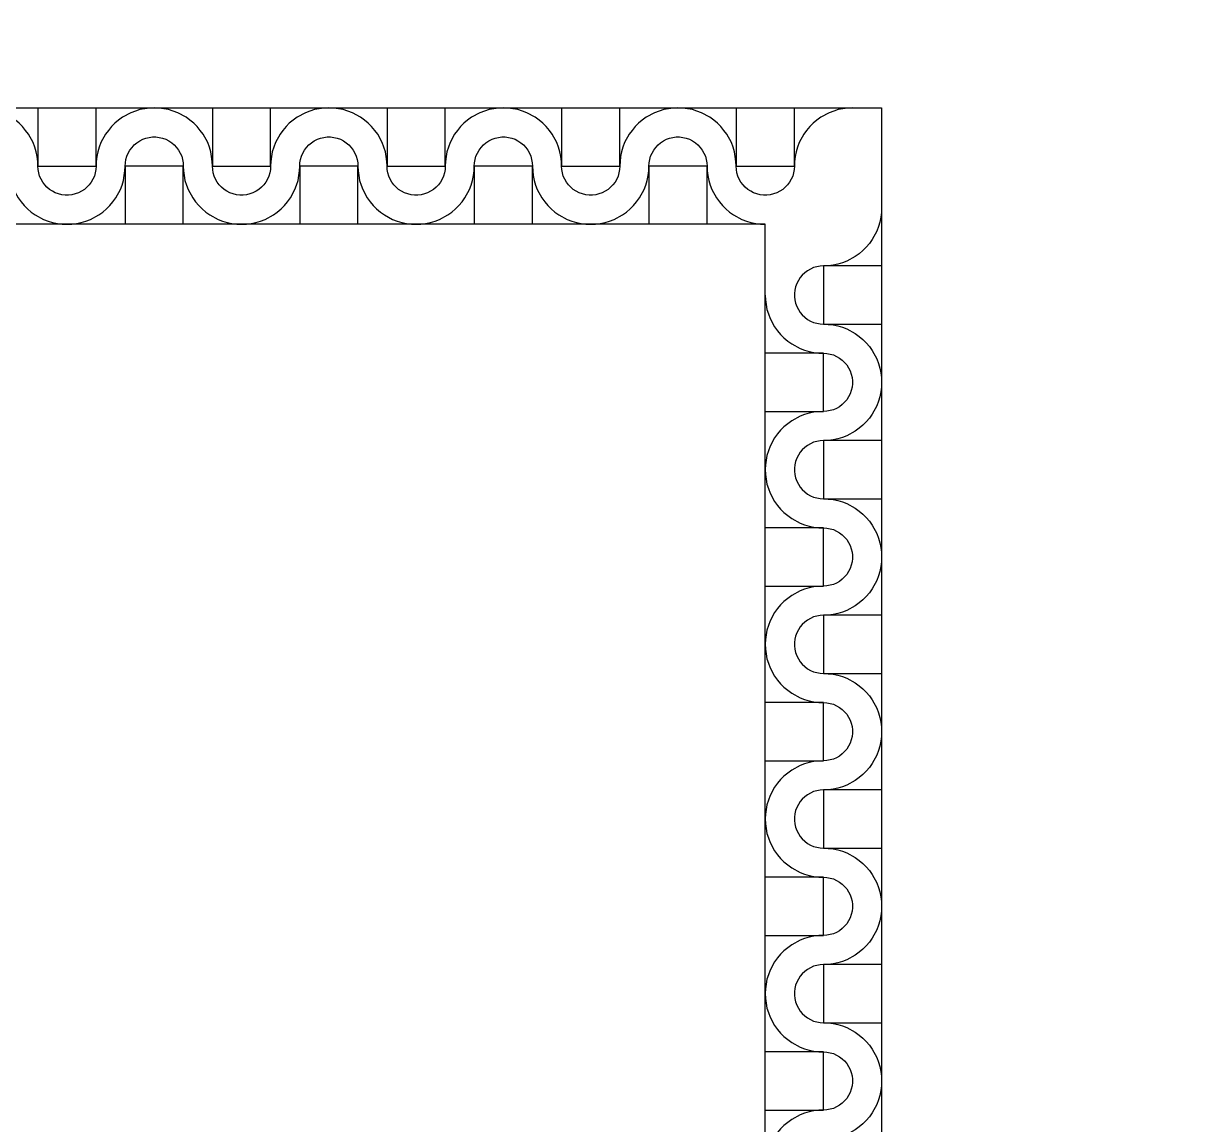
# Model space of a CAD drawing. Extents: x 190.8 to 267.1, y 124 to 174.8.
# Drawn here: x 239.152 to 240.555, y 144.928 to 146.252 of the extents above; entities that cross this region are included whole.
import ezdxf

# ---------------------------------------------------------------- set-up
doc = ezdxf.new("R2010")
doc.units = 0
doc.header["$MEASUREMENT"] = 0

msp = doc.modelspace()

# ---------------------------------------------------------------- linework, layer by layer
msp.add_lwpolyline([(237.4196, 143.8106), (237.4196, 141.6456), (252.4196, 141.6456), (253.8409, 143.0479), (253.8409, 146.9133), (252.4196, 148.3156), (237.4196, 148.3156), (237.4196, 146.1506), (240.1846, 146.1506), (240.1846, 143.8106)], close=True)
for points in [[(239.1696, 146.0806), (239.1694, 146.0863), (239.1686, 146.0921), (239.1676, 146.0978), (239.1659, 146.1033), (239.1639, 146.1088), (239.1584, 146.1188), (239.1549, 146.1236), (239.1511, 146.1281), (239.1471, 146.1321), (239.1426, 146.1358), (239.1379, 146.1393), (239.1279, 146.1448), (239.1224, 146.1468), (239.1169, 146.1486), (239.1111, 146.1496), (239.1054, 146.1503), (239.0996, 146.1506)], [(239.1696, 146.1506), (239.1696, 146.0806), (239.2396, 146.0806), (239.2396, 146.1506)], [(239.3096, 146.1506), (239.3039, 146.1503), (239.2981, 146.1496), (239.2924, 146.1486), (239.2869, 146.1468), (239.2814, 146.1448), (239.2714, 146.1393), (239.2666, 146.1358), (239.2621, 146.1321), (239.2581, 146.1281), (239.2544, 146.1236), (239.2509, 146.1188), (239.2454, 146.1088), (239.2434, 146.1033), (239.2416, 146.0978), (239.2406, 146.0921), (239.2399, 146.0863), (239.2396, 146.0806)], [(239.3796, 146.0806), (239.3794, 146.0863), (239.3786, 146.0921), (239.3776, 146.0978), (239.3759, 146.1033), (239.3739, 146.1088), (239.3684, 146.1188), (239.3649, 146.1236), (239.3611, 146.1281), (239.3571, 146.1321), (239.3526, 146.1358), (239.3479, 146.1393), (239.3379, 146.1448), (239.3324, 146.1468), (239.3269, 146.1486), (239.3211, 146.1496), (239.3154, 146.1503), (239.3096, 146.1506)], [(239.3796, 146.1506), (239.3796, 146.0806), (239.4496, 146.0806), (239.4496, 146.1506)], [(239.5196, 146.1506), (239.5139, 146.1503), (239.5081, 146.1496), (239.5024, 146.1486), (239.4969, 146.1468), (239.4914, 146.1448), (239.4814, 146.1393), (239.4766, 146.1358), (239.4721, 146.1321), (239.4681, 146.1281), (239.4644, 146.1236), (239.4609, 146.1188), (239.4554, 146.1088), (239.4534, 146.1033), (239.4516, 146.0978), (239.4506, 146.0921), (239.4499, 146.0863), (239.4496, 146.0806)], [(239.5896, 146.0806), (239.5894, 146.0863), (239.5886, 146.0921), (239.5876, 146.0978), (239.5859, 146.1033), (239.5839, 146.1088), (239.5784, 146.1188), (239.5749, 146.1236), (239.5711, 146.1281), (239.5671, 146.1321), (239.5626, 146.1358), (239.5579, 146.1393), (239.5479, 146.1448), (239.5424, 146.1468), (239.5369, 146.1486), (239.5311, 146.1496), (239.5254, 146.1503), (239.5196, 146.1506)], [(239.5896, 146.1506), (239.5896, 146.0806), (239.6596, 146.0806), (239.6596, 146.1506)], [(239.7296, 146.1506), (239.7239, 146.1503), (239.7181, 146.1496), (239.7124, 146.1486), (239.7069, 146.1468), (239.7014, 146.1448), (239.6914, 146.1393), (239.6866, 146.1358), (239.6821, 146.1321), (239.6781, 146.1281), (239.6744, 146.1236), (239.6709, 146.1188), (239.6654, 146.1088), (239.6634, 146.1033), (239.6616, 146.0978), (239.6606, 146.0921), (239.6599, 146.0863), (239.6596, 146.0806)], [(239.7996, 146.0806), (239.7994, 146.0863), (239.7986, 146.0921), (239.7976, 146.0978), (239.7959, 146.1033), (239.7939, 146.1088), (239.7884, 146.1188), (239.7849, 146.1236), (239.7811, 146.1281), (239.7771, 146.1321), (239.7726, 146.1358), (239.7679, 146.1393), (239.7579, 146.1448), (239.7524, 146.1468), (239.7469, 146.1486), (239.7411, 146.1496), (239.7354, 146.1503), (239.7296, 146.1506)], [(239.7996, 146.1506), (239.7996, 146.0806), (239.8696, 146.0806), (239.8696, 146.1506)], [(239.9396, 146.1506), (239.9339, 146.1503), (239.9281, 146.1496), (239.9224, 146.1486), (239.9169, 146.1468), (239.9114, 146.1448), (239.9014, 146.1393), (239.8966, 146.1358), (239.8921, 146.1321), (239.8881, 146.1281), (239.8844, 146.1236), (239.8809, 146.1188), (239.8754, 146.1088), (239.8734, 146.1033), (239.8716, 146.0978), (239.8706, 146.0921), (239.8699, 146.0863), (239.8696, 146.0806)], [(240.0096, 146.0806), (240.0094, 146.0863), (240.0086, 146.0921), (240.0076, 146.0978), (240.0059, 146.1033), (240.0039, 146.1088), (239.9984, 146.1188), (239.9949, 146.1236), (239.9911, 146.1281), (239.9871, 146.1321), (239.9826, 146.1358), (239.9779, 146.1393), (239.9679, 146.1448), (239.9624, 146.1468), (239.9569, 146.1486), (239.9511, 146.1496), (239.9454, 146.1503), (239.9396, 146.1506)], [(240.0096, 146.1506), (240.0096, 146.0806), (240.0796, 146.0806), (240.0796, 146.1506)], [(240.1496, 146.1506), (240.1439, 146.1503), (240.1381, 146.1496), (240.1324, 146.1486), (240.1269, 146.1468), (240.1214, 146.1448), (240.1114, 146.1393), (240.1066, 146.1358), (240.1021, 146.1321), (240.0981, 146.1281), (240.0944, 146.1236), (240.0909, 146.1188), (240.0854, 146.1088), (240.0834, 146.1033), (240.0816, 146.0978), (240.0806, 146.0921), (240.0799, 146.0863), (240.0796, 146.0806)], [(239.2746, 146.0806), (239.2749, 146.0846), (239.2756, 146.0886), (239.2766, 146.0926), (239.2784, 146.0963), (239.2804, 146.0998), (239.2829, 146.1031), (239.2856, 146.1061), (239.2886, 146.1086), (239.2921, 146.1108), (239.2959, 146.1128), (239.2996, 146.1141), (239.3036, 146.1151), (239.3076, 146.1156), (239.3116, 146.1156), (239.3156, 146.1151), (239.3196, 146.1141), (239.3236, 146.1128), (239.3271, 146.1108), (239.3306, 146.1086), (239.3336, 146.1061), (239.3364, 146.1031), (239.3389, 146.0998), (239.3409, 146.0963), (239.3426, 146.0926), (239.3436, 146.0886), (239.3444, 146.0846), (239.3446, 146.0806)], [(239.4846, 146.0806), (239.4849, 146.0846), (239.4856, 146.0886), (239.4866, 146.0926), (239.4884, 146.0963), (239.4904, 146.0998), (239.4929, 146.1031), (239.4956, 146.1061), (239.4986, 146.1086), (239.5021, 146.1108), (239.5059, 146.1128), (239.5096, 146.1141), (239.5136, 146.1151), (239.5176, 146.1156), (239.5216, 146.1156), (239.5256, 146.1151), (239.5296, 146.1141), (239.5336, 146.1128), (239.5371, 146.1108), (239.5406, 146.1086), (239.5436, 146.1061), (239.5464, 146.1031), (239.5489, 146.0998), (239.5509, 146.0963), (239.5526, 146.0926), (239.5536, 146.0886), (239.5544, 146.0846), (239.5546, 146.0806)], [(239.6946, 146.0806), (239.6949, 146.0846), (239.6956, 146.0886), (239.6966, 146.0926), (239.6984, 146.0963), (239.7004, 146.0998), (239.7029, 146.1031), (239.7056, 146.1061), (239.7086, 146.1086), (239.7121, 146.1108), (239.7159, 146.1128), (239.7196, 146.1141), (239.7236, 146.1151), (239.7276, 146.1156), (239.7316, 146.1156), (239.7356, 146.1151), (239.7396, 146.1141), (239.7436, 146.1128), (239.7471, 146.1108), (239.7506, 146.1086), (239.7536, 146.1061), (239.7564, 146.1031), (239.7589, 146.0998), (239.7609, 146.0963), (239.7626, 146.0926), (239.7636, 146.0886), (239.7644, 146.0846), (239.7646, 146.0806)], [(239.9046, 146.0806), (239.9049, 146.0846), (239.9056, 146.0886), (239.9066, 146.0926), (239.9084, 146.0963), (239.9104, 146.0998), (239.9129, 146.1031), (239.9156, 146.1061), (239.9186, 146.1086), (239.9221, 146.1108), (239.9259, 146.1128), (239.9296, 146.1141), (239.9336, 146.1151), (239.9376, 146.1156), (239.9416, 146.1156), (239.9456, 146.1151), (239.9496, 146.1141), (239.9536, 146.1128), (239.9571, 146.1108), (239.9606, 146.1086), (239.9636, 146.1061), (239.9664, 146.1031), (239.9689, 146.0998), (239.9709, 146.0963), (239.9726, 146.0926), (239.9736, 146.0886), (239.9744, 146.0846), (239.9746, 146.0806)], [(239.1346, 146.0806), (239.1349, 146.0748), (239.1356, 146.0691), (239.1366, 146.0633), (239.1384, 146.0578), (239.1404, 146.0523), (239.1459, 146.0423), (239.1494, 146.0376), (239.1531, 146.0331), (239.1571, 146.0291), (239.1616, 146.0253), (239.1664, 146.0218), (239.1764, 146.0163), (239.1819, 146.0143), (239.1874, 146.0126), (239.1931, 146.0116), (239.1989, 146.0108), (239.2046, 146.0106)], [(239.2396, 146.0806), (239.2394, 146.0766), (239.2386, 146.0726), (239.2376, 146.0686), (239.2359, 146.0648), (239.2339, 146.0613), (239.2314, 146.0581), (239.2286, 146.0551), (239.2256, 146.0526), (239.2221, 146.0503), (239.2184, 146.0483), (239.2146, 146.0471), (239.2106, 146.0461), (239.2066, 146.0456), (239.2026, 146.0456), (239.1986, 146.0461), (239.1946, 146.0471), (239.1906, 146.0483), (239.1871, 146.0503), (239.1836, 146.0526), (239.1806, 146.0551), (239.1779, 146.0581), (239.1754, 146.0613), (239.1734, 146.0648), (239.1716, 146.0686), (239.1706, 146.0726), (239.1699, 146.0766), (239.1696, 146.0806)], [(239.2046, 146.0106), (239.2104, 146.0108), (239.2161, 146.0116), (239.2219, 146.0126), (239.2274, 146.0143), (239.2329, 146.0163), (239.2429, 146.0218), (239.2476, 146.0253), (239.2521, 146.0291), (239.2561, 146.0331), (239.2599, 146.0376), (239.2634, 146.0423), (239.2689, 146.0523), (239.2709, 146.0578), (239.2726, 146.0633), (239.2736, 146.0691), (239.2744, 146.0748), (239.2746, 146.0806)], [(239.3446, 146.0106), (239.3446, 146.0806), (239.2746, 146.0806), (239.2746, 146.0106)], [(239.3446, 146.0806), (239.3449, 146.0748), (239.3456, 146.0691), (239.3466, 146.0633), (239.3484, 146.0578), (239.3504, 146.0523), (239.3559, 146.0423), (239.3594, 146.0376), (239.3631, 146.0331), (239.3671, 146.0291), (239.3716, 146.0253), (239.3764, 146.0218), (239.3864, 146.0163), (239.3919, 146.0143), (239.3974, 146.0126), (239.4031, 146.0116), (239.4089, 146.0108), (239.4146, 146.0106)], [(239.4496, 146.0806), (239.4494, 146.0766), (239.4486, 146.0726), (239.4476, 146.0686), (239.4459, 146.0648), (239.4439, 146.0613), (239.4414, 146.0581), (239.4386, 146.0551), (239.4356, 146.0526), (239.4321, 146.0503), (239.4284, 146.0483), (239.4246, 146.0471), (239.4206, 146.0461), (239.4166, 146.0456), (239.4126, 146.0456), (239.4086, 146.0461), (239.4046, 146.0471), (239.4006, 146.0483), (239.3971, 146.0503), (239.3936, 146.0526), (239.3906, 146.0551), (239.3879, 146.0581), (239.3854, 146.0613), (239.3834, 146.0648), (239.3816, 146.0686), (239.3806, 146.0726), (239.3799, 146.0766), (239.3796, 146.0806)], [(239.4146, 146.0106), (239.4204, 146.0108), (239.4261, 146.0116), (239.4319, 146.0126), (239.4374, 146.0143), (239.4429, 146.0163), (239.4529, 146.0218), (239.4576, 146.0253), (239.4621, 146.0291), (239.4661, 146.0331), (239.4699, 146.0376), (239.4734, 146.0423), (239.4789, 146.0523), (239.4809, 146.0578), (239.4826, 146.0633), (239.4836, 146.0691), (239.4844, 146.0748), (239.4846, 146.0806)], [(239.5546, 146.0106), (239.5546, 146.0806), (239.4846, 146.0806), (239.4846, 146.0106)], [(239.5546, 146.0806), (239.5549, 146.0748), (239.5556, 146.0691), (239.5566, 146.0633), (239.5584, 146.0578), (239.5604, 146.0523), (239.5659, 146.0423), (239.5694, 146.0376), (239.5731, 146.0331), (239.5771, 146.0291), (239.5816, 146.0253), (239.5864, 146.0218), (239.5964, 146.0163), (239.6019, 146.0143), (239.6074, 146.0126), (239.6131, 146.0116), (239.6189, 146.0108), (239.6246, 146.0106)], [(239.6596, 146.0806), (239.6594, 146.0766), (239.6586, 146.0726), (239.6576, 146.0686), (239.6559, 146.0648), (239.6539, 146.0613), (239.6514, 146.0581), (239.6486, 146.0551), (239.6456, 146.0526), (239.6421, 146.0503), (239.6384, 146.0483), (239.6346, 146.0471), (239.6306, 146.0461), (239.6266, 146.0456), (239.6226, 146.0456), (239.6186, 146.0461), (239.6146, 146.0471), (239.6106, 146.0483), (239.6071, 146.0503), (239.6036, 146.0526), (239.6006, 146.0551), (239.5979, 146.0581), (239.5954, 146.0613), (239.5934, 146.0648), (239.5916, 146.0686), (239.5906, 146.0726), (239.5899, 146.0766), (239.5896, 146.0806)], [(239.6246, 146.0106), (239.6304, 146.0108), (239.6361, 146.0116), (239.6419, 146.0126), (239.6474, 146.0143), (239.6529, 146.0163), (239.6629, 146.0218), (239.6676, 146.0253), (239.6721, 146.0291), (239.6761, 146.0331), (239.6799, 146.0376), (239.6834, 146.0423), (239.6889, 146.0523), (239.6909, 146.0578), (239.6926, 146.0633), (239.6936, 146.0691), (239.6944, 146.0748), (239.6946, 146.0806)], [(239.7646, 146.0106), (239.7646, 146.0806), (239.6946, 146.0806), (239.6946, 146.0106)], [(239.7646, 146.0806), (239.7649, 146.0748), (239.7656, 146.0691), (239.7666, 146.0633), (239.7684, 146.0578), (239.7704, 146.0523), (239.7759, 146.0423), (239.7794, 146.0376), (239.7831, 146.0331), (239.7871, 146.0291), (239.7916, 146.0253), (239.7964, 146.0218), (239.8064, 146.0163), (239.8119, 146.0143), (239.8174, 146.0126), (239.8231, 146.0116), (239.8289, 146.0108), (239.8346, 146.0106)], [(239.8696, 146.0806), (239.8694, 146.0766), (239.8686, 146.0726), (239.8676, 146.0686), (239.8659, 146.0648), (239.8639, 146.0613), (239.8614, 146.0581), (239.8586, 146.0551), (239.8556, 146.0526), (239.8521, 146.0503), (239.8484, 146.0483), (239.8446, 146.0471), (239.8406, 146.0461), (239.8366, 146.0456), (239.8326, 146.0456), (239.8286, 146.0461), (239.8246, 146.0471), (239.8206, 146.0483), (239.8171, 146.0503), (239.8136, 146.0526), (239.8106, 146.0551), (239.8079, 146.0581), (239.8054, 146.0613), (239.8034, 146.0648), (239.8016, 146.0686), (239.8006, 146.0726), (239.7999, 146.0766), (239.7996, 146.0806)], [(239.8346, 146.0106), (239.8404, 146.0108), (239.8461, 146.0116), (239.8519, 146.0126), (239.8574, 146.0143), (239.8629, 146.0163), (239.8729, 146.0218), (239.8776, 146.0253), (239.8821, 146.0291), (239.8861, 146.0331), (239.8899, 146.0376), (239.8934, 146.0423), (239.8989, 146.0523), (239.9009, 146.0578), (239.9026, 146.0633), (239.9036, 146.0691), (239.9044, 146.0748), (239.9046, 146.0806)], [(239.9746, 146.0106), (239.9746, 146.0806), (239.9046, 146.0806), (239.9046, 146.0106)], [(239.9746, 146.0806), (239.9749, 146.0748), (239.9756, 146.0691), (239.9766, 146.0633), (239.9784, 146.0578), (239.9804, 146.0523), (239.9859, 146.0423), (239.9894, 146.0376), (239.9931, 146.0331), (239.9971, 146.0291), (240.0016, 146.0253), (240.0064, 146.0218), (240.0164, 146.0163), (240.0219, 146.0143), (240.0274, 146.0126), (240.0331, 146.0116), (240.0389, 146.0108), (240.0446, 146.0106)], [(240.0796, 146.0806), (240.0794, 146.0766), (240.0786, 146.0726), (240.0776, 146.0686), (240.0759, 146.0648), (240.0739, 146.0613), (240.0714, 146.0581), (240.0686, 146.0551), (240.0656, 146.0526), (240.0621, 146.0503), (240.0584, 146.0483), (240.0546, 146.0471), (240.0506, 146.0461), (240.0466, 146.0456), (240.0426, 146.0456), (240.0386, 146.0461), (240.0346, 146.0471), (240.0306, 146.0483), (240.0271, 146.0503), (240.0236, 146.0526), (240.0206, 146.0551), (240.0179, 146.0581), (240.0154, 146.0613), (240.0134, 146.0648), (240.0116, 146.0686), (240.0106, 146.0726), (240.0099, 146.0766), (240.0096, 146.0806)], [(240.1846, 146.0306), (240.1844, 146.0248), (240.1836, 146.0191), (240.1826, 146.0133), (240.1809, 146.0078), (240.1789, 146.0023), (240.1734, 145.9923), (240.1699, 145.9876), (240.1661, 145.9831), (240.1621, 145.9791), (240.1576, 145.9753), (240.1529, 145.9718), (240.1429, 145.9663), (240.1374, 145.9643), (240.1319, 145.9626), (240.1261, 145.9616), (240.1204, 145.9608), (240.1146, 145.9606)], [(237.2446, 143.9506), (240.0446, 143.9506), (240.0446, 146.0106), (237.2446, 146.0106)], [(240.1146, 145.9606), (240.1106, 145.9603), (240.1066, 145.9596), (240.1026, 145.9586), (240.0989, 145.9568), (240.0954, 145.9548), (240.0921, 145.9523), (240.0891, 145.9496), (240.0866, 145.9466), (240.0844, 145.9431), (240.0824, 145.9393), (240.0811, 145.9356), (240.0801, 145.9316), (240.0796, 145.9276), (240.0796, 145.9236), (240.0801, 145.9196), (240.0811, 145.9156), (240.0824, 145.9116), (240.0844, 145.9081), (240.0866, 145.9046), (240.0891, 145.9016), (240.0921, 145.8988), (240.0954, 145.8963), (240.0989, 145.8943), (240.1026, 145.8926), (240.1066, 145.8916), (240.1106, 145.8908), (240.1146, 145.8906)], [(240.1846, 145.9606), (240.1146, 145.9606), (240.1146, 145.8906), (240.1846, 145.8906)], [(240.0446, 145.9256), (240.0449, 145.9198), (240.0456, 145.9141), (240.0466, 145.9083), (240.0484, 145.9028), (240.0504, 145.8973), (240.0559, 145.8873), (240.0594, 145.8826), (240.0631, 145.8781), (240.0671, 145.8741), (240.0716, 145.8703), (240.0764, 145.8668), (240.0864, 145.8613), (240.0919, 145.8593), (240.0974, 145.8576), (240.1031, 145.8566), (240.1089, 145.8558), (240.1146, 145.8556)], [(240.1146, 145.8906), (240.1204, 145.8903), (240.1261, 145.8896), (240.1319, 145.8886), (240.1374, 145.8868), (240.1429, 145.8848), (240.1529, 145.8793), (240.1576, 145.8758), (240.1621, 145.8721), (240.1661, 145.8681), (240.1699, 145.8636), (240.1734, 145.8588), (240.1789, 145.8488), (240.1809, 145.8433), (240.1826, 145.8378), (240.1836, 145.8321), (240.1844, 145.8263), (240.1846, 145.8206)], [(240.0446, 145.7856), (240.1146, 145.7856), (240.1146, 145.8556), (240.0446, 145.8556)], [(240.1146, 145.8556), (240.1186, 145.8553), (240.1226, 145.8546), (240.1266, 145.8536), (240.1304, 145.8518), (240.1339, 145.8498), (240.1371, 145.8473), (240.1401, 145.8446), (240.1426, 145.8416), (240.1449, 145.8381), (240.1469, 145.8343), (240.1481, 145.8306), (240.1491, 145.8266), (240.1496, 145.8226), (240.1496, 145.8186), (240.1491, 145.8146), (240.1481, 145.8106), (240.1469, 145.8066), (240.1449, 145.8031), (240.1426, 145.7996), (240.1401, 145.7966), (240.1371, 145.7938), (240.1339, 145.7913), (240.1304, 145.7893), (240.1266, 145.7876), (240.1226, 145.7866), (240.1186, 145.7858), (240.1146, 145.7856)], [(240.1846, 145.8206), (240.1844, 145.8148), (240.1836, 145.8091), (240.1826, 145.8033), (240.1809, 145.7978), (240.1789, 145.7923), (240.1734, 145.7823), (240.1699, 145.7776), (240.1661, 145.7731), (240.1621, 145.7691), (240.1576, 145.7653), (240.1529, 145.7618), (240.1429, 145.7563), (240.1374, 145.7543), (240.1319, 145.7526), (240.1261, 145.7516), (240.1204, 145.7508), (240.1146, 145.7506)], [(240.1146, 145.7856), (240.1089, 145.7853), (240.1031, 145.7846), (240.0974, 145.7836), (240.0919, 145.7818), (240.0864, 145.7798), (240.0764, 145.7743), (240.0716, 145.7708), (240.0671, 145.7671), (240.0631, 145.7631), (240.0594, 145.7586), (240.0559, 145.7538), (240.0504, 145.7438), (240.0484, 145.7383), (240.0466, 145.7328), (240.0456, 145.7271), (240.0449, 145.7213), (240.0446, 145.7156)], [(240.1146, 145.7506), (240.1106, 145.7503), (240.1066, 145.7496), (240.1026, 145.7486), (240.0989, 145.7468), (240.0954, 145.7448), (240.0921, 145.7423), (240.0891, 145.7396), (240.0866, 145.7366), (240.0844, 145.7331), (240.0824, 145.7293), (240.0811, 145.7256), (240.0801, 145.7216), (240.0796, 145.7176), (240.0796, 145.7136), (240.0801, 145.7096), (240.0811, 145.7056), (240.0824, 145.7016), (240.0844, 145.6981), (240.0866, 145.6946), (240.0891, 145.6916), (240.0921, 145.6888), (240.0954, 145.6863), (240.0989, 145.6843), (240.1026, 145.6826), (240.1066, 145.6816), (240.1106, 145.6808), (240.1146, 145.6806)], [(240.1846, 145.7506), (240.1146, 145.7506), (240.1146, 145.6806), (240.1846, 145.6806)], [(240.0446, 145.7156), (240.0449, 145.7098), (240.0456, 145.7041), (240.0466, 145.6983), (240.0484, 145.6928), (240.0504, 145.6873), (240.0559, 145.6773), (240.0594, 145.6726), (240.0631, 145.6681), (240.0671, 145.6641), (240.0716, 145.6603), (240.0764, 145.6568), (240.0864, 145.6513), (240.0919, 145.6493), (240.0974, 145.6476), (240.1031, 145.6466), (240.1089, 145.6458), (240.1146, 145.6456)], [(240.1146, 145.6806), (240.1204, 145.6803), (240.1261, 145.6796), (240.1319, 145.6786), (240.1374, 145.6768), (240.1429, 145.6748), (240.1529, 145.6693), (240.1576, 145.6658), (240.1621, 145.6621), (240.1661, 145.6581), (240.1699, 145.6536), (240.1734, 145.6488), (240.1789, 145.6388), (240.1809, 145.6333), (240.1826, 145.6278), (240.1836, 145.6221), (240.1844, 145.6163), (240.1846, 145.6106)], [(240.0446, 145.5756), (240.1146, 145.5756), (240.1146, 145.6456), (240.0446, 145.6456)], [(240.1146, 145.6456), (240.1186, 145.6453), (240.1226, 145.6446), (240.1266, 145.6436), (240.1304, 145.6418), (240.1339, 145.6398), (240.1371, 145.6373), (240.1401, 145.6346), (240.1426, 145.6316), (240.1449, 145.6281), (240.1469, 145.6243), (240.1481, 145.6206), (240.1491, 145.6166), (240.1496, 145.6126), (240.1496, 145.6086), (240.1491, 145.6046), (240.1481, 145.6006), (240.1469, 145.5966), (240.1449, 145.5931), (240.1426, 145.5896), (240.1401, 145.5866), (240.1371, 145.5838), (240.1339, 145.5813), (240.1304, 145.5793), (240.1266, 145.5776), (240.1226, 145.5766), (240.1186, 145.5758), (240.1146, 145.5756)], [(240.1846, 145.6106), (240.1844, 145.6048), (240.1836, 145.5991), (240.1826, 145.5933), (240.1809, 145.5878), (240.1789, 145.5823), (240.1734, 145.5723), (240.1699, 145.5676), (240.1661, 145.5631), (240.1621, 145.5591), (240.1576, 145.5553), (240.1529, 145.5518), (240.1429, 145.5463), (240.1374, 145.5443), (240.1319, 145.5426), (240.1261, 145.5416), (240.1204, 145.5408), (240.1146, 145.5406)], [(240.1146, 145.5756), (240.1089, 145.5753), (240.1031, 145.5746), (240.0974, 145.5736), (240.0919, 145.5718), (240.0864, 145.5698), (240.0764, 145.5643), (240.0716, 145.5608), (240.0671, 145.5571), (240.0631, 145.5531), (240.0594, 145.5486), (240.0559, 145.5438), (240.0504, 145.5338), (240.0484, 145.5283), (240.0466, 145.5228), (240.0456, 145.5171), (240.0449, 145.5113), (240.0446, 145.5056)], [(240.1146, 145.5406), (240.1106, 145.5403), (240.1066, 145.5396), (240.1026, 145.5386), (240.0989, 145.5368), (240.0954, 145.5348), (240.0921, 145.5323), (240.0891, 145.5296), (240.0866, 145.5266), (240.0844, 145.5231), (240.0824, 145.5193), (240.0811, 145.5156), (240.0801, 145.5116), (240.0796, 145.5076), (240.0796, 145.5036), (240.0801, 145.4996), (240.0811, 145.4956), (240.0824, 145.4916), (240.0844, 145.4881), (240.0866, 145.4846), (240.0891, 145.4816), (240.0921, 145.4788), (240.0954, 145.4763), (240.0989, 145.4743), (240.1026, 145.4726), (240.1066, 145.4716), (240.1106, 145.4708), (240.1146, 145.4706)], [(240.1846, 145.5406), (240.1146, 145.5406), (240.1146, 145.4706), (240.1846, 145.4706)], [(240.0446, 145.5056), (240.0449, 145.4998), (240.0456, 145.4941), (240.0466, 145.4883), (240.0484, 145.4828), (240.0504, 145.4773), (240.0559, 145.4673), (240.0594, 145.4626), (240.0631, 145.4581), (240.0671, 145.4541), (240.0716, 145.4503), (240.0764, 145.4468), (240.0864, 145.4413), (240.0919, 145.4393), (240.0974, 145.4376), (240.1031, 145.4366), (240.1089, 145.4358), (240.1146, 145.4356)], [(240.1146, 145.4706), (240.1204, 145.4703), (240.1261, 145.4696), (240.1319, 145.4686), (240.1374, 145.4668), (240.1429, 145.4648), (240.1529, 145.4593), (240.1576, 145.4558), (240.1621, 145.4521), (240.1661, 145.4481), (240.1699, 145.4436), (240.1734, 145.4388), (240.1789, 145.4288), (240.1809, 145.4233), (240.1826, 145.4178), (240.1836, 145.4121), (240.1844, 145.4063), (240.1846, 145.4006)], [(240.0446, 145.3656), (240.1146, 145.3656), (240.1146, 145.4356), (240.0446, 145.4356)], [(240.1146, 145.4356), (240.1186, 145.4353), (240.1226, 145.4346), (240.1266, 145.4336), (240.1304, 145.4318), (240.1339, 145.4298), (240.1371, 145.4273), (240.1401, 145.4246), (240.1426, 145.4216), (240.1449, 145.4181), (240.1469, 145.4143), (240.1481, 145.4106), (240.1491, 145.4066), (240.1496, 145.4026), (240.1496, 145.3986), (240.1491, 145.3946), (240.1481, 145.3906), (240.1469, 145.3866), (240.1449, 145.3831), (240.1426, 145.3796), (240.1401, 145.3766), (240.1371, 145.3738), (240.1339, 145.3713), (240.1304, 145.3693), (240.1266, 145.3676), (240.1226, 145.3666), (240.1186, 145.3658), (240.1146, 145.3656)], [(240.1846, 145.4006), (240.1844, 145.3948), (240.1836, 145.3891), (240.1826, 145.3833), (240.1809, 145.3778), (240.1789, 145.3723), (240.1734, 145.3623), (240.1699, 145.3576), (240.1661, 145.3531), (240.1621, 145.3491), (240.1576, 145.3453), (240.1529, 145.3418), (240.1429, 145.3363), (240.1374, 145.3343), (240.1319, 145.3326), (240.1261, 145.3316), (240.1204, 145.3308), (240.1146, 145.3306)], [(240.1146, 145.3656), (240.1089, 145.3653), (240.1031, 145.3646), (240.0974, 145.3636), (240.0919, 145.3618), (240.0864, 145.3598), (240.0764, 145.3543), (240.0716, 145.3508), (240.0671, 145.3471), (240.0631, 145.3431), (240.0594, 145.3386), (240.0559, 145.3338), (240.0504, 145.3238), (240.0484, 145.3183), (240.0466, 145.3128), (240.0456, 145.3071), (240.0449, 145.3013), (240.0446, 145.2956)], [(240.1146, 145.3306), (240.1106, 145.3303), (240.1066, 145.3296), (240.1026, 145.3286), (240.0989, 145.3268), (240.0954, 145.3248), (240.0921, 145.3223), (240.0891, 145.3196), (240.0866, 145.3166), (240.0844, 145.3131), (240.0824, 145.3093), (240.0811, 145.3056), (240.0801, 145.3016), (240.0796, 145.2976), (240.0796, 145.2936), (240.0801, 145.2896), (240.0811, 145.2856), (240.0824, 145.2816), (240.0844, 145.2781), (240.0866, 145.2746), (240.0891, 145.2716), (240.0921, 145.2688), (240.0954, 145.2663), (240.0989, 145.2643), (240.1026, 145.2626), (240.1066, 145.2616), (240.1106, 145.2608), (240.1146, 145.2606)], [(240.1846, 145.3306), (240.1146, 145.3306), (240.1146, 145.2606), (240.1846, 145.2606)], [(240.0446, 145.2956), (240.0449, 145.2898), (240.0456, 145.2841), (240.0466, 145.2783), (240.0484, 145.2728), (240.0504, 145.2673), (240.0559, 145.2573), (240.0594, 145.2526), (240.0631, 145.2481), (240.0671, 145.2441), (240.0716, 145.2403), (240.0764, 145.2368), (240.0864, 145.2313), (240.0919, 145.2293), (240.0974, 145.2276), (240.1031, 145.2266), (240.1089, 145.2258), (240.1146, 145.2256)], [(240.1146, 145.2606), (240.1204, 145.2603), (240.1261, 145.2596), (240.1319, 145.2586), (240.1374, 145.2568), (240.1429, 145.2548), (240.1529, 145.2493), (240.1576, 145.2458), (240.1621, 145.2421), (240.1661, 145.2381), (240.1699, 145.2336), (240.1734, 145.2288), (240.1789, 145.2188), (240.1809, 145.2133), (240.1826, 145.2078), (240.1836, 145.2021), (240.1844, 145.1963), (240.1846, 145.1906)], [(240.0446, 145.1556), (240.1146, 145.1556), (240.1146, 145.2256), (240.0446, 145.2256)], [(240.1146, 145.2256), (240.1186, 145.2253), (240.1226, 145.2246), (240.1266, 145.2236), (240.1304, 145.2218), (240.1339, 145.2198), (240.1371, 145.2173), (240.1401, 145.2146), (240.1426, 145.2116), (240.1449, 145.2081), (240.1469, 145.2043), (240.1481, 145.2006), (240.1491, 145.1966), (240.1496, 145.1926), (240.1496, 145.1886), (240.1491, 145.1846), (240.1481, 145.1806), (240.1469, 145.1766), (240.1449, 145.1731), (240.1426, 145.1696), (240.1401, 145.1666), (240.1371, 145.1638), (240.1339, 145.1613), (240.1304, 145.1593), (240.1266, 145.1576), (240.1226, 145.1566), (240.1186, 145.1558), (240.1146, 145.1556)], [(240.1846, 145.1906), (240.1844, 145.1848), (240.1836, 145.1791), (240.1826, 145.1733), (240.1809, 145.1678), (240.1789, 145.1623), (240.1734, 145.1523), (240.1699, 145.1476), (240.1661, 145.1431), (240.1621, 145.1391), (240.1576, 145.1353), (240.1529, 145.1318), (240.1429, 145.1263), (240.1374, 145.1243), (240.1319, 145.1226), (240.1261, 145.1216), (240.1204, 145.1208), (240.1146, 145.1206)], [(240.1146, 145.1556), (240.1089, 145.1553), (240.1031, 145.1546), (240.0974, 145.1536), (240.0919, 145.1518), (240.0864, 145.1498), (240.0764, 145.1443), (240.0716, 145.1408), (240.0671, 145.1371), (240.0631, 145.1331), (240.0594, 145.1286), (240.0559, 145.1238), (240.0504, 145.1138), (240.0484, 145.1083), (240.0466, 145.1028), (240.0456, 145.0971), (240.0449, 145.0913), (240.0446, 145.0856)], [(240.1146, 145.1206), (240.1106, 145.1203), (240.1066, 145.1196), (240.1026, 145.1186), (240.0989, 145.1168), (240.0954, 145.1148), (240.0921, 145.1123), (240.0891, 145.1096), (240.0866, 145.1066), (240.0844, 145.1031), (240.0824, 145.0993), (240.0811, 145.0956), (240.0801, 145.0916), (240.0796, 145.0876), (240.0796, 145.0836), (240.0801, 145.0796), (240.0811, 145.0756), (240.0824, 145.0716), (240.0844, 145.0681), (240.0866, 145.0646), (240.0891, 145.0616), (240.0921, 145.0588), (240.0954, 145.0563), (240.0989, 145.0543), (240.1026, 145.0526), (240.1066, 145.0516), (240.1106, 145.0508), (240.1146, 145.0506)], [(240.1846, 145.1206), (240.1146, 145.1206), (240.1146, 145.0506), (240.1846, 145.0506)], [(240.0446, 145.0856), (240.0449, 145.0798), (240.0456, 145.0741), (240.0466, 145.0683), (240.0484, 145.0628), (240.0504, 145.0573), (240.0559, 145.0473), (240.0594, 145.0426), (240.0631, 145.0381), (240.0671, 145.0341), (240.0716, 145.0303), (240.0764, 145.0268), (240.0864, 145.0213), (240.0919, 145.0193), (240.0974, 145.0176), (240.1031, 145.0166), (240.1089, 145.0158), (240.1146, 145.0156)], [(240.1146, 145.0506), (240.1204, 145.0503), (240.1261, 145.0496), (240.1319, 145.0486), (240.1374, 145.0468), (240.1429, 145.0448), (240.1529, 145.0393), (240.1576, 145.0358), (240.1621, 145.0321), (240.1661, 145.0281), (240.1699, 145.0236), (240.1734, 145.0188), (240.1789, 145.0088), (240.1809, 145.0033), (240.1826, 144.9978), (240.1836, 144.9921), (240.1844, 144.9863), (240.1846, 144.9806)], [(240.0446, 144.9456), (240.1146, 144.9456), (240.1146, 145.0156), (240.0446, 145.0156)], [(240.1146, 145.0156), (240.1186, 145.0153), (240.1226, 145.0146), (240.1266, 145.0136), (240.1304, 145.0118), (240.1339, 145.0098), (240.1371, 145.0073), (240.1401, 145.0046), (240.1426, 145.0016), (240.1449, 144.9981), (240.1469, 144.9943), (240.1481, 144.9906), (240.1491, 144.9866), (240.1496, 144.9826), (240.1496, 144.9786), (240.1491, 144.9746), (240.1481, 144.9706), (240.1469, 144.9666), (240.1449, 144.9631), (240.1426, 144.9596), (240.1401, 144.9566), (240.1371, 144.9538), (240.1339, 144.9513), (240.1304, 144.9493), (240.1266, 144.9476), (240.1226, 144.9466), (240.1186, 144.9458), (240.1146, 144.9456)], [(240.1846, 144.9806), (240.1844, 144.9748), (240.1836, 144.9691), (240.1826, 144.9633), (240.1809, 144.9578), (240.1789, 144.9523), (240.1734, 144.9423), (240.1699, 144.9376), (240.1661, 144.9331), (240.1621, 144.9291), (240.1576, 144.9253), (240.1529, 144.9218), (240.1429, 144.9163), (240.1374, 144.9143), (240.1319, 144.9126), (240.1261, 144.9116), (240.1204, 144.9108), (240.1146, 144.9106)], [(240.1146, 144.9456), (240.1089, 144.9453), (240.1031, 144.9446), (240.0974, 144.9436), (240.0919, 144.9418), (240.0864, 144.9398), (240.0764, 144.9343), (240.0716, 144.9308), (240.0671, 144.9271), (240.0631, 144.9231), (240.0594, 144.9186), (240.0559, 144.9138), (240.0504, 144.9038), (240.0484, 144.8983), (240.0466, 144.8928), (240.0456, 144.8871), (240.0449, 144.8813), (240.0446, 144.8756)]]:
    msp.add_lwpolyline(points)

doc.saveas('drawing.dxf')
